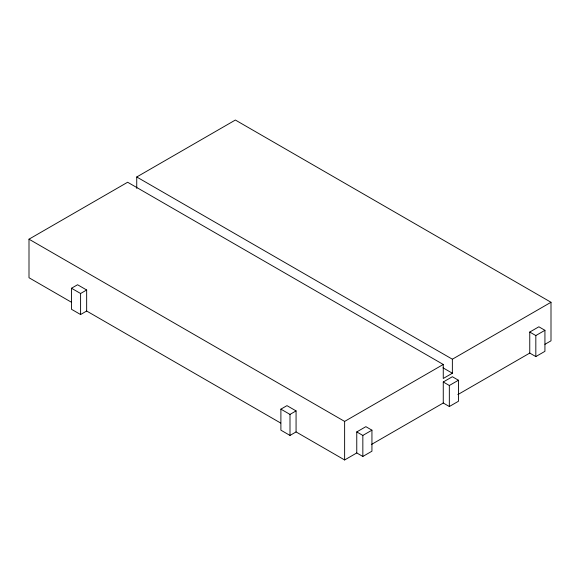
<?xml version="1.0" encoding="UTF-8"?>
<svg xmlns="http://www.w3.org/2000/svg" width="580" height="580" viewBox="0 0 580 580"><rect width="100%" height="100%" fill="white"/><g stroke="black" fill="none" stroke-linecap="round" stroke-linejoin="round"><path stroke-width="0.87" d="M71.289 302.151L29 277.733L29 239.185L127.636 182.243L443.265 364.465L443.265 378.486L452.364 373.23L452.364 359.208L136.735 176.987L136.735 188.377M136.735 176.987L235.371 120.038L551 302.267L551 340.815L544.932 344.317M86.659 311.025L80.591 314.534L71.485 309.278L71.485 288.245L77.561 284.744L86.659 290L86.659 311.025L280.705 423.059M71.485 288.245L80.591 293.502L86.659 290M296.068 431.926L290 435.428L280.894 430.172L280.894 409.147L286.962 405.645L296.068 410.901L296.068 431.926L344.629 459.962L356.765 452.951L362.841 456.46L371.939 451.204L371.939 430.172L365.871 426.67L356.765 431.926L356.765 452.951M280.894 409.147L290 414.403L296.068 410.901M29 239.185L344.629 421.413L443.265 364.465M452.364 359.208L551 302.267M443.265 403.013L443.265 381.988L452.364 376.732L458.439 380.233L458.439 401.266L449.333 406.522L443.265 403.013L371.345 444.534M529.758 353.075L529.758 332.05L538.863 326.794L544.932 330.303L544.932 351.328L535.826 356.584L529.758 353.075L457.837 394.603M356.765 431.926L362.841 435.428L371.939 430.172M443.265 381.988L449.333 385.497L458.439 380.233M529.758 332.05L535.826 335.559L544.932 330.303M442.968 367.8L452.364 373.23M535.826 335.559L535.826 356.584M449.333 385.497L449.333 406.522M362.841 435.428L362.841 456.46M344.629 421.413L344.629 459.962M290 414.403L290 435.428M80.591 293.502L80.591 314.534"/></g></svg>
